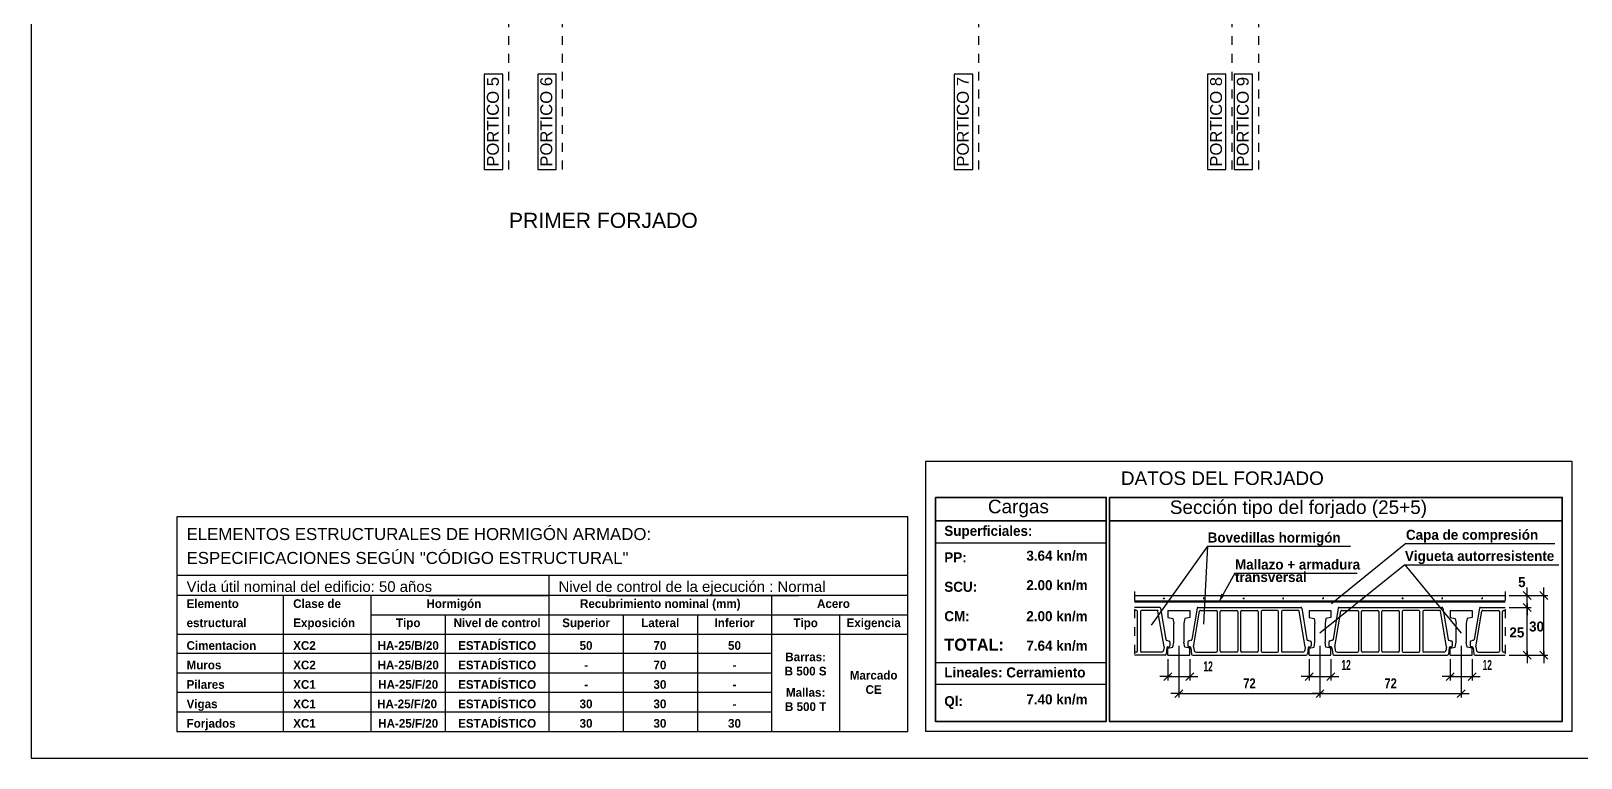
# Model space of a CAD drawing. Extents: x 2455 to 9764, y -806 to 181.
# Drawn here: x 4852.27 to 4869.68, y -500.15 to -491.98 of the extents above; entities that cross this region are included whole.
import ezdxf
from ezdxf.enums import TextEntityAlignment as Align

# ---------------------------------------------------------------- set-up
doc = ezdxf.new("R2010")
doc.units = 0
doc.header["$LTSCALE"] = 0.2
doc.header["$MEASUREMENT"] = 0
doc.linetypes.add('RAYITAS', pattern=[0.375, 0.25, -0.125])
doc.linetypes.add('TRAZO_Y_PUNTO', pattern=[1, 0.5, -0.25, 0, -0.25])
doc.layers.add('0-CYPE2', color=4, linetype='CONTINUOUS', lineweight=35)
doc.layers.add('0-CYPE3', color=5, linetype='CONTINUOUS', lineweight=50)
for name, color, linetype in [('01_cajetín', 7, 'CONTINUOUS'), ('01_textos', 7, 'CONTINUOUS'), ('01_varios', 5, 'CONTINUOUS'), ('02_ejes', 38, 'RAYITAS'), ('02_trama muros', 2, 'CONTINUOUS'), ('07-TEXTOS', 7, 'CONTINUOUS'), ('COTAS', 2, 'CONTINUOUS'), ('CYPECABECERA', 2, 'CONTINUOUS'), ('DETALLE', 2, 'CONTINUOUS'), ('FORJADO', 2, 'CONTINUOUS'), ('PILAR_REF', 3, 'CONTINUOUS'), ('WL', 7, 'CONTINUOUS')]:
    doc.layers.add(name, color=color, linetype=linetype)
doc.layers.add('01_cartela', color=6, linetype='CONTINUOUS', plot=False)
doc.styles.add('BERNARDO', font='GOTHICB.TTF')
doc.styles.add('Estilo1', font='swissel.ttf')
doc.styles.add('NIEVES2', font='sanss___.ttf')

msp = doc.modelspace()

# ---------------------------------------------------------------- linework, layer by layer
at = {"layer": '0-CYPE2'}
for p, q in [((4864.35, -497.219), (4862.43, -497.219)), ((4864.35, -499.736), (4864.35, -497.219)), ((4864.386, -497.219), (4869.472, -497.219)), ((4864.386, -499.736), (4864.386, -497.219)), ((4862.43, -497.482), (4864.35, -497.482)), ((4864.386, -497.482), (4869.472, -497.482)), ((4869.472, -499.736), (4864.386, -499.736))]:
    msp.add_line(p, q, dxfattribs=at)
for points in [[(4862.43, -497.219), (4864.35, -497.219), (4864.35, -499.736), (4862.43, -499.736)], [(4864.386, -497.219), (4869.472, -497.219), (4869.472, -499.736), (4864.386, -499.736)]]:
    msp.add_lwpolyline(points, close=True, dxfattribs=at)
at = {"layer": '0-CYPE3'}
msp.add_line((4864.667, -498.388), (4868.832, -498.388), dxfattribs=at)
at = {"layer": '01_cartela', "color": 3}
msp.add_lwpolyline([(4852.269, -478.613), (4852.269, -500.148), (4882.907, -500.148), (4882.907, -478.613)], close=True, dxfattribs=at)
at = {"layer": '01_varios'}
for p, q in [((4865.108, -498.846), (4865.108, -498.635)), ((4865.222, -498.635), (4865.222, -498.846)), ((4866.694, -498.846), (4866.694, -498.635)), ((4866.808, -498.635), (4866.808, -498.846)), ((4868.28, -498.846), (4868.28, -498.635)), ((4868.394, -498.635), (4868.394, -498.846))]:
    msp.add_line(p, q, dxfattribs=at)
at = {"layer": '02_ejes', "color": 120, "linetype": 'TRAZO_Y_PUNTO', "ltscale": 0.5}
for p, q in [((4857.639, -493.534), (4857.639, -480.348)), ((4858.239, -493.534), (4858.239, -480.348)), ((4862.919, -493.534), (4862.919, -480.348)), ((4865.764, -493.534), (4865.764, -480.348)), ((4866.064, -493.534), (4866.064, -480.348))]:
    msp.add_line(p, q, dxfattribs=at)
at = {"layer": '02_trama muros', "color": 2}
for p, q in [((4862.43, -497.728), (4864.35, -497.728)), ((4862.43, -499.073), (4864.35, -499.073)), ((4862.43, -499.319), (4864.35, -499.319))]:
    msp.add_line(p, q, dxfattribs=at)
at = {"layer": 'COTAS', "linetype": 'Continuous'}
for p, q in [((4868.877, -498.321), (4869.311, -498.321)), ((4868.877, -498.321), (4869.123, -498.321)), ((4869.123, -498.365), (4869.033, -498.276)), ((4869.078, -498.365), (4869.078, -498.231)), ((4869.078, -498.455), (4869.078, -498.321)), ((4869.078, -498.5), (4869.078, -498.343)), ((4869.311, -498.365), (4869.222, -498.276)), ((4869.267, -498.365), (4869.267, -498.231)), ((4869.267, -498.991), (4869.267, -498.321)), ((4868.877, -498.455), (4869.123, -498.455)), ((4868.877, -498.455), (4869.123, -498.455)), ((4869.123, -498.5), (4869.033, -498.41)), ((4869.123, -498.5), (4869.033, -498.41)), ((4869.078, -498.41), (4869.078, -498.544)), ((4869.078, -498.991), (4869.078, -498.455)), ((4865.165, -498.888), (4865.165, -499.469)), ((4866.751, -498.888), (4866.751, -499.469)), ((4868.337, -498.888), (4868.337, -499.469)), ((4865.042, -499.036), (4865.042, -499.278)), ((4865.288, -499.036), (4865.288, -499.278)), ((4866.628, -499.036), (4866.628, -499.278)), ((4866.874, -499.036), (4866.874, -499.278)), ((4868.215, -499.036), (4868.215, -499.278)), ((4868.46, -499.036), (4868.46, -499.278)), ((4868.877, -498.991), (4869.311, -498.991)), ((4868.877, -498.991), (4869.123, -498.991)), ((4869.123, -499.036), (4869.033, -498.946)), ((4869.078, -498.946), (4869.078, -499.08)), ((4869.311, -499.036), (4869.222, -498.946)), ((4869.267, -498.946), (4869.267, -499.08)), ((4865.087, -499.233), (4864.953, -499.233)), ((4864.998, -499.278), (4865.087, -499.189)), ((4865.042, -499.233), (4865.288, -499.233)), ((4865.243, -499.278), (4865.333, -499.189)), ((4865.243, -499.233), (4865.377, -499.233)), ((4866.673, -499.233), (4866.539, -499.233)), ((4866.584, -499.278), (4866.673, -499.189)), ((4866.628, -499.233), (4866.874, -499.233)), ((4866.829, -499.278), (4866.919, -499.189)), ((4866.829, -499.233), (4866.963, -499.233)), ((4868.259, -499.233), (4868.125, -499.233)), ((4868.17, -499.278), (4868.259, -499.189)), ((4868.215, -499.233), (4868.46, -499.233)), ((4868.416, -499.278), (4868.505, -499.189)), ((4868.416, -499.233), (4868.55, -499.233)), ((4865.21, -499.424), (4865.076, -499.424)), ((4865.12, -499.469), (4865.21, -499.38)), ((4865.165, -499.424), (4866.751, -499.424)), ((4866.796, -499.424), (4866.662, -499.424)), ((4866.707, -499.469), (4866.796, -499.38)), ((4866.707, -499.469), (4866.796, -499.38)), ((4866.707, -499.424), (4866.841, -499.424)), ((4866.751, -499.424), (4868.337, -499.424)), ((4868.293, -499.469), (4868.382, -499.38)), ((4868.293, -499.424), (4868.427, -499.424))]:
    msp.add_line(p, q, dxfattribs=at)
at = {"layer": 'CYPECABECERA', "color": 7, "linetype": 'Continuous'}
msp.add_lwpolyline([(4862.119, -497.439), (4853.909, -497.439), (4853.909, -499.848), (4862.119, -499.848)], close=True, dxfattribs=at)
at = {"layer": 'DETALLE', "color": 7}
for p, q in [((4869.584, -496.814), (4862.319, -496.814)), ((4869.584, -499.848), (4862.319, -499.848))]:
    msp.add_line(p, q, dxfattribs=at)
for points in [[(4862.319, -496.814), (4862.319, -499.848)], [(4869.584, -499.848), (4869.584, -496.814)]]:
    msp.add_lwpolyline(points, dxfattribs=at)
at = {"layer": 'FORJADO', "color": 4, "linetype": 'Continuous'}
for p, q in [((4865.489, -497.768), (4864.856, -498.653)), ((4865.489, -497.768), (4865.441, -498.642)), ((4865.489, -497.768), (4867.093, -497.768)), ((4867.717, -497.737), (4866.881, -498.414)), ((4867.717, -497.737), (4869.39, -497.737)), ((4867.705, -497.975), (4866.751, -498.745)), ((4867.705, -497.975), (4868.337, -498.745)), ((4867.705, -497.975), (4869.435, -497.975)), ((4865.796, -498.071), (4865.618, -498.388)), ((4865.796, -498.071), (4867.167, -498.071))]:
    msp.add_line(p, q, dxfattribs=at)
at = {"layer": 'FORJADO', "color": 4, "linetype": 'TRAZO_Y_PUNTO'}
for p, q in [((4864.667, -498.276), (4864.667, -499.036)), ((4868.832, -498.276), (4868.832, -499.036))]:
    msp.add_line(p, q, dxfattribs=at)
at = {"layer": 'FORJADO', "color": 5}
for p, q in [((4864.667, -498.321), (4868.832, -498.321)), ((4865.042, -498.49), (4865.042, -498.568)), ((4865.042, -498.49), (4865.288, -498.49)), ((4865.042, -498.568), (4865.098, -498.579)), ((4865.288, -498.568), (4865.232, -498.579)), ((4865.288, -498.49), (4865.288, -498.568)), ((4866.628, -498.49), (4866.628, -498.568)), ((4866.628, -498.49), (4866.874, -498.49)), ((4866.628, -498.568), (4866.684, -498.579)), ((4866.874, -498.568), (4866.818, -498.579)), ((4866.874, -498.49), (4866.874, -498.568)), ((4868.215, -498.49), (4868.215, -498.568)), ((4868.215, -498.49), (4868.46, -498.49)), ((4868.215, -498.568), (4868.27, -498.579)), ((4868.46, -498.568), (4868.404, -498.579)), ((4868.46, -498.49), (4868.46, -498.568)), ((4865.098, -498.579), (4865.108, -498.635)), ((4865.232, -498.579), (4865.222, -498.635)), ((4866.684, -498.579), (4866.694, -498.635)), ((4866.818, -498.579), (4866.808, -498.635)), ((4868.27, -498.579), (4868.28, -498.635)), ((4868.404, -498.579), (4868.394, -498.635)), ((4865.042, -498.913), (4865.098, -498.902)), ((4865.042, -498.991), (4865.042, -498.913)), ((4865.098, -498.902), (4865.108, -498.846)), ((4865.232, -498.902), (4865.222, -498.846)), ((4865.288, -498.913), (4865.232, -498.902)), ((4865.288, -498.991), (4865.288, -498.913)), ((4866.628, -498.913), (4866.684, -498.902)), ((4866.628, -498.991), (4866.628, -498.913)), ((4866.684, -498.902), (4866.694, -498.846)), ((4866.818, -498.902), (4866.808, -498.846)), ((4866.874, -498.913), (4866.818, -498.902)), ((4866.874, -498.991), (4866.874, -498.913)), ((4868.215, -498.913), (4868.27, -498.902)), ((4868.215, -498.991), (4868.215, -498.913)), ((4868.27, -498.902), (4868.28, -498.846)), ((4868.404, -498.902), (4868.394, -498.846)), ((4868.46, -498.913), (4868.404, -498.902)), ((4868.46, -498.991), (4868.46, -498.913)), ((4865.042, -498.991), (4865.288, -498.991)), ((4866.628, -498.991), (4866.874, -498.991)), ((4868.215, -498.991), (4868.46, -498.991))]:
    msp.add_line(p, q, dxfattribs=at)
at = {"layer": 'FORJADO'}
for p, q in [((4864.949, -498.455), (4864.667, -498.455)), ((4864.689, -498.488), (4864.667, -498.488)), ((4864.7, -498.948), (4864.7, -498.5)), ((4864.734, -498.5), (4864.734, -498.948)), ((4864.92, -498.488), (4864.745, -498.488)), ((4864.999, -498.899), (4864.931, -498.498)), ((4864.96, -498.464), (4865.019, -498.816)), ((4865.37, -498.464), (4865.312, -498.816)), ((4865.331, -498.899), (4865.399, -498.498)), ((4865.381, -498.455), (4866.535, -498.455)), ((4865.41, -498.488), (4865.586, -498.488)), ((4865.597, -498.5), (4865.597, -498.948)), ((4865.63, -498.948), (4865.63, -498.5)), ((4865.641, -498.488), (4865.815, -498.488)), ((4865.827, -498.5), (4865.827, -498.946)), ((4865.86, -498.946), (4865.86, -498.5)), ((4865.871, -498.488), (4866.045, -498.488)), ((4866.056, -498.5), (4866.056, -498.946)), ((4866.09, -498.5), (4866.09, -498.946)), ((4866.275, -498.488), (4866.101, -498.488)), ((4866.286, -498.946), (4866.286, -498.5)), ((4866.32, -498.5), (4866.32, -498.946)), ((4866.506, -498.488), (4866.331, -498.488)), ((4866.585, -498.899), (4866.517, -498.498)), ((4866.546, -498.464), (4866.605, -498.816)), ((4866.956, -498.464), (4866.898, -498.816)), ((4866.917, -498.899), (4866.985, -498.498)), ((4866.967, -498.455), (4868.121, -498.455)), ((4866.996, -498.488), (4867.172, -498.488)), ((4867.183, -498.5), (4867.183, -498.946)), ((4867.216, -498.946), (4867.216, -498.5)), ((4867.228, -498.488), (4867.402, -498.488)), ((4867.413, -498.5), (4867.413, -498.946)), ((4867.446, -498.946), (4867.446, -498.5)), ((4867.457, -498.488), (4867.631, -498.488)), ((4867.642, -498.5), (4867.642, -498.948)), ((4867.676, -498.5), (4867.676, -498.948)), ((4867.861, -498.488), (4867.687, -498.488)), ((4867.872, -498.946), (4867.872, -498.5)), ((4867.906, -498.5), (4867.906, -498.946)), ((4868.093, -498.488), (4867.917, -498.488)), ((4868.171, -498.899), (4868.104, -498.498)), ((4868.132, -498.464), (4868.191, -498.816)), ((4868.543, -498.464), (4868.484, -498.816)), ((4868.503, -498.899), (4868.571, -498.498)), ((4868.554, -498.455), (4868.832, -498.455)), ((4868.582, -498.488), (4868.758, -498.488)), ((4868.769, -498.5), (4868.769, -498.948)), ((4868.803, -498.948), (4868.803, -498.5)), ((4868.814, -498.488), (4868.832, -498.488)), ((4864.999, -498.899), (4864.994, -498.938)), ((4865.032, -498.909), (4865.022, -498.98)), ((4865.027, -498.825), (4865.056, -498.833)), ((4865.04, -498.9), (4865.056, -498.897)), ((4865.065, -498.843), (4865.065, -498.886)), ((4865.266, -498.843), (4865.266, -498.886)), ((4865.303, -498.825), (4865.274, -498.833)), ((4865.29, -498.9), (4865.275, -498.897)), ((4865.299, -498.909), (4865.308, -498.98)), ((4865.331, -498.899), (4865.336, -498.938)), ((4866.585, -498.899), (4866.58, -498.938)), ((4866.618, -498.909), (4866.609, -498.98)), ((4866.613, -498.825), (4866.642, -498.833)), ((4866.627, -498.9), (4866.642, -498.897)), ((4866.651, -498.843), (4866.651, -498.886)), ((4866.852, -498.843), (4866.852, -498.886)), ((4866.889, -498.825), (4866.86, -498.833)), ((4866.876, -498.9), (4866.861, -498.897)), ((4866.885, -498.909), (4866.894, -498.98)), ((4866.917, -498.899), (4866.922, -498.938)), ((4868.171, -498.899), (4868.166, -498.938)), ((4868.204, -498.909), (4868.195, -498.98)), ((4868.199, -498.825), (4868.228, -498.833)), ((4868.213, -498.9), (4868.228, -498.897)), ((4868.237, -498.843), (4868.237, -498.886)), ((4868.438, -498.843), (4868.438, -498.886)), ((4868.475, -498.825), (4868.446, -498.833)), ((4868.462, -498.9), (4868.447, -498.897)), ((4868.471, -498.909), (4868.48, -498.98)), ((4868.503, -498.899), (4868.509, -498.938)), ((4864.689, -498.958), (4864.667, -498.958)), ((4865.01, -498.991), (4864.667, -498.991)), ((4864.972, -498.958), (4864.745, -498.958)), ((4865.321, -498.991), (4866.596, -498.991)), ((4865.358, -498.958), (4865.586, -498.958)), ((4865.815, -498.958), (4865.641, -498.958)), ((4866.045, -498.958), (4865.871, -498.958)), ((4866.101, -498.958), (4866.275, -498.958)), ((4866.558, -498.958), (4866.331, -498.958)), ((4866.907, -498.991), (4868.182, -498.991)), ((4866.945, -498.958), (4867.172, -498.958)), ((4867.402, -498.958), (4867.228, -498.958)), ((4867.631, -498.958), (4867.457, -498.958)), ((4867.687, -498.958), (4867.861, -498.958)), ((4868.144, -498.958), (4867.917, -498.958)), ((4868.493, -498.991), (4868.832, -498.991)), ((4868.531, -498.958), (4868.758, -498.958)), ((4868.832, -498.958), (4868.814, -498.958))]:
    msp.add_line(p, q, dxfattribs=at)
for centre, radius, start, end in [((4864.689, -498.5), 0.0112, 360, 90), ((4864.745, -498.5), 0.0112, 90, 180), ((4864.92, -498.5), 0.0112, 8.9306, 90), ((4864.949, -498.466), 0.0112, 8.9306, 90), ((4865.381, -498.466), 0.0112, 90, 171.0694), ((4865.41, -498.5), 0.0112, 90, 171.0694), ((4865.586, -498.5), 0.0112, 0, 90), ((4865.641, -498.5), 0.0112, 90, 180), ((4865.815, -498.5), 0.0112, 0, 90), ((4865.871, -498.5), 0.0112, 90, 180), ((4866.045, -498.5), 0.0112, 0, 90), ((4866.101, -498.5), 0.0112, 90, 180), ((4866.275, -498.5), 0.0112, 0, 90), ((4866.331, -498.5), 0.0112, 90, 180), ((4866.506, -498.5), 0.0112, 8.9306, 90), ((4866.535, -498.466), 0.0112, 8.9306, 90), ((4866.967, -498.466), 0.0112, 90, 171.0694), ((4866.996, -498.5), 0.0112, 90, 171.0694), ((4867.172, -498.5), 0.0112, 0, 90), ((4867.228, -498.5), 0.0112, 90, 180), ((4867.402, -498.5), 0.0112, 0, 90), ((4867.457, -498.5), 0.0112, 90, 180), ((4867.631, -498.5), 0.0112, 0, 90), ((4867.687, -498.5), 0.0112, 90, 180), ((4867.861, -498.5), 0.0112, 0, 90), ((4867.917, -498.5), 0.0112, 90, 180), ((4868.093, -498.5), 0.0112, 8.9306, 90), ((4868.121, -498.466), 0.0112, 8.9306, 90), ((4868.554, -498.466), 0.0112, 90, 171.0694), ((4868.582, -498.5), 0.0112, 90, 171.0694), ((4868.758, -498.5), 0.0112, 0, 90), ((4868.814, -498.5), 0.0112, 90, 180), ((4865.03, -498.814), 0.0112, 188.9306, 255.9637), ((4865.043, -498.911), 0.0112, 101.3099, 172.6012), ((4865.053, -498.843), 0.0112, 360, 75.9638), ((4865.053, -498.886), 0.0112, 281.31, 360), ((4865.277, -498.843), 0.0112, 104.0362, 180), ((4865.277, -498.886), 0.0112, 180, 258.69), ((4865.288, -498.911), 0.0112, 7.3988, 78.6901), ((4865.3, -498.814), 0.0112, 284.0363, 351.0694), ((4866.616, -498.814), 0.0112, 188.9306, 255.9637), ((4866.629, -498.911), 0.0112, 101.3099, 172.6012), ((4866.64, -498.843), 0.0112, 0, 75.9638), ((4866.64, -498.886), 0.0112, 281.31, 0), ((4866.863, -498.843), 0.0112, 104.0362, 180), ((4866.863, -498.886), 0.0112, 180, 258.69), ((4866.874, -498.911), 0.0112, 7.3988, 78.6901), ((4866.887, -498.814), 0.0112, 284.0363, 351.0694), ((4868.202, -498.814), 0.0112, 188.9306, 255.9637), ((4868.215, -498.911), 0.0112, 101.3099, 172.6012), ((4868.226, -498.843), 0.0112, 0, 75.9638), ((4868.226, -498.886), 0.0112, 281.31, 0), ((4868.449, -498.843), 0.0112, 104.0362, 180), ((4868.449, -498.886), 0.0112, 180, 258.69), ((4868.46, -498.911), 0.0112, 7.3988, 78.6901), ((4868.473, -498.814), 0.0112, 284.0363, 351.0694), ((4864.689, -498.946), 0.0112, 270, 360), ((4864.745, -498.946), 0.0112, 180, 270), ((4864.972, -498.935), 0.0224, 270, 352.6011), ((4865.01, -498.978), 0.0129, 270, 352.6011), ((4865.321, -498.978), 0.0129, 187.3989, 270), ((4865.358, -498.935), 0.0224, 187.3989, 270), ((4865.586, -498.946), 0.0112, 270, 0), ((4865.641, -498.946), 0.0112, 180, 270), ((4865.815, -498.946), 0.0112, 270, 0), ((4865.871, -498.946), 0.0112, 180, 270), ((4866.045, -498.946), 0.0112, 270, 0), ((4866.101, -498.946), 0.0112, 180, 270), ((4866.275, -498.946), 0.0112, 270, 0), ((4866.331, -498.946), 0.0112, 180, 270), ((4866.558, -498.935), 0.0224, 270, 352.6011), ((4866.596, -498.978), 0.0129, 270, 352.6011), ((4866.907, -498.978), 0.0129, 187.3989, 270), ((4866.945, -498.935), 0.0224, 187.3989, 270), ((4867.172, -498.946), 0.0112, 270, 0), ((4867.228, -498.946), 0.0112, 180, 270), ((4867.402, -498.946), 0.0112, 270, 0), ((4867.457, -498.946), 0.0112, 180, 270), ((4867.631, -498.946), 0.0112, 270, 0), ((4867.687, -498.946), 0.0112, 180, 270), ((4867.861, -498.946), 0.0112, 270, 0), ((4867.917, -498.946), 0.0112, 180, 270), ((4868.144, -498.935), 0.0224, 270, 352.6011), ((4868.182, -498.978), 0.0129, 270, 352.6011), ((4868.493, -498.978), 0.0129, 187.3989, 270), ((4868.531, -498.935), 0.0224, 187.3989, 270), ((4868.758, -498.946), 0.0112, 270, 0), ((4868.814, -498.946), 0.0112, 180, 270)]:
    msp.add_arc(centre, radius, start, end, dxfattribs=at)
at = {"layer": 'FORJADO', "color": 1, "linetype": 'Continuous'}
for points in [[(4864.985, -498.353), (4864.991, -498.359), (4864.991, -498.347)], [(4864.985, -498.359), (4864.991, -498.359), (4864.985, -498.353)], [(4864.991, -498.347), (4864.991, -498.359), (4864.997, -498.347)], [(4864.991, -498.359), (4865.004, -498.365), (4864.997, -498.347)], [(4865.004, -498.365), (4864.991, -498.359), (4864.991, -498.365)], [(4865.004, -498.347), (4864.997, -498.347), (4865.004, -498.365)], [(4865.01, -498.359), (4865.01, -498.347), (4865.004, -498.347)], [(4865.004, -498.365), (4865.01, -498.359), (4865.004, -498.347)], [(4865.435, -498.365), (4865.454, -498.365), (4865.447, -498.347)], [(4865.435, -498.365), (4865.447, -498.347), (4865.441, -498.347)], [(4865.441, -498.347), (4865.435, -498.347), (4865.435, -498.365)], [(4865.447, -498.34), (4865.441, -498.34), (4865.447, -498.347)], [(4865.441, -498.34), (4865.441, -498.347), (4865.447, -498.347)], [(4865.454, -498.347), (4865.447, -498.347), (4865.454, -498.365)], [(4865.878, -498.353), (4865.878, -498.359), (4865.885, -498.353)], [(4865.878, -498.359), (4865.885, -498.359), (4865.885, -498.353)], [(4865.885, -498.353), (4865.897, -498.365), (4865.891, -498.347)], [(4865.885, -498.347), (4865.885, -498.353), (4865.891, -498.347)], [(4865.885, -498.359), (4865.897, -498.365), (4865.885, -498.353)], [(4865.897, -498.365), (4865.885, -498.359), (4865.885, -498.365)], [(4865.891, -498.347), (4865.897, -498.365), (4865.897, -498.347)], [(4865.903, -498.359), (4865.903, -498.347), (4865.897, -498.347)], [(4865.897, -498.365), (4865.903, -498.359), (4865.897, -498.347)], [(4866.328, -498.365), (4866.347, -498.365), (4866.341, -498.347)], [(4866.328, -498.365), (4866.341, -498.347), (4866.335, -498.347)], [(4866.335, -498.347), (4866.328, -498.347), (4866.328, -498.365)], [(4866.341, -498.34), (4866.335, -498.34), (4866.341, -498.347)], [(4866.335, -498.34), (4866.335, -498.347), (4866.341, -498.347)], [(4866.347, -498.347), (4866.341, -498.347), (4866.347, -498.365)], [(4866.772, -498.359), (4866.778, -498.359), (4866.778, -498.353)], [(4866.772, -498.353), (4866.772, -498.359), (4866.778, -498.353)], [(4866.778, -498.353), (4866.791, -498.365), (4866.784, -498.347)], [(4866.778, -498.347), (4866.778, -498.353), (4866.784, -498.347)], [(4866.778, -498.359), (4866.791, -498.365), (4866.778, -498.353)], [(4866.791, -498.365), (4866.778, -498.359), (4866.778, -498.365)], [(4866.791, -498.34), (4866.784, -498.34), (4866.791, -498.347)], [(4866.784, -498.34), (4866.784, -498.347), (4866.791, -498.347)], [(4866.784, -498.347), (4866.791, -498.365), (4866.791, -498.347)], [(4866.797, -498.359), (4866.797, -498.347), (4866.791, -498.347)], [(4866.791, -498.365), (4866.797, -498.359), (4866.791, -498.347)], [(4867.222, -498.365), (4867.241, -498.365), (4867.234, -498.347)], [(4867.222, -498.365), (4867.234, -498.347), (4867.228, -498.347)], [(4867.228, -498.347), (4867.222, -498.347), (4867.222, -498.365)], [(4867.234, -498.34), (4867.228, -498.34), (4867.234, -498.347)], [(4867.228, -498.34), (4867.228, -498.347), (4867.234, -498.347)], [(4867.241, -498.347), (4867.234, -498.347), (4867.241, -498.365)], [(4867.666, -498.359), (4867.672, -498.359), (4867.672, -498.353)], [(4867.666, -498.353), (4867.666, -498.359), (4867.672, -498.353)], [(4867.672, -498.353), (4867.684, -498.365), (4867.678, -498.347)], [(4867.672, -498.347), (4867.672, -498.353), (4867.678, -498.347)], [(4867.672, -498.359), (4867.684, -498.365), (4867.672, -498.353)], [(4867.684, -498.365), (4867.672, -498.359), (4867.672, -498.365)], [(4867.684, -498.34), (4867.678, -498.34), (4867.684, -498.347)], [(4867.678, -498.34), (4867.678, -498.347), (4867.684, -498.347)], [(4867.678, -498.347), (4867.684, -498.365), (4867.684, -498.347)], [(4867.691, -498.359), (4867.691, -498.347), (4867.684, -498.347)], [(4867.684, -498.365), (4867.691, -498.359), (4867.684, -498.347)], [(4868.115, -498.365), (4868.134, -498.365), (4868.128, -498.347)], [(4868.115, -498.365), (4868.128, -498.347), (4868.122, -498.347)], [(4868.122, -498.347), (4868.115, -498.347), (4868.115, -498.365)], [(4868.128, -498.34), (4868.122, -498.34), (4868.128, -498.347)], [(4868.122, -498.34), (4868.122, -498.347), (4868.128, -498.347)], [(4868.134, -498.347), (4868.128, -498.347), (4868.134, -498.365)], [(4868.559, -498.359), (4868.565, -498.359), (4868.565, -498.353)], [(4868.559, -498.353), (4868.559, -498.359), (4868.565, -498.353)], [(4868.565, -498.353), (4868.578, -498.365), (4868.572, -498.347)], [(4868.565, -498.347), (4868.565, -498.353), (4868.572, -498.347)], [(4868.565, -498.359), (4868.578, -498.365), (4868.565, -498.353)], [(4868.578, -498.365), (4868.565, -498.359), (4868.565, -498.365)], [(4868.578, -498.34), (4868.572, -498.34), (4868.578, -498.347)], [(4868.572, -498.34), (4868.572, -498.347), (4868.578, -498.347)], [(4868.572, -498.347), (4868.578, -498.365), (4868.578, -498.347)], [(4868.584, -498.359), (4868.584, -498.347), (4868.578, -498.347)], [(4868.578, -498.365), (4868.584, -498.359), (4868.578, -498.347)]]:
    msp.add_solid(points, dxfattribs=at)
at = {"layer": 'FORJADO', "color": 4, "linetype": 'Continuous'}
msp.add_solid([(4865.642, -498.299), (4865.618, -498.388), (4865.681, -498.321), (4865.618, -498.388)], dxfattribs=at)
at = {"layer": 'PILAR_REF'}
for points in [[(4857.569, -493.534), (4857.569, -492.461), (4857.362, -492.461), (4857.362, -493.534)], [(4858.169, -493.534), (4858.169, -492.461), (4857.962, -492.461), (4857.962, -493.534)], [(4862.849, -493.534), (4862.849, -492.461), (4862.642, -492.461), (4862.642, -493.534)], [(4865.694, -493.534), (4865.694, -492.461), (4865.487, -492.461), (4865.487, -493.534)], [(4865.994, -493.534), (4865.994, -492.461), (4865.787, -492.461), (4865.787, -493.534)]]:
    msp.add_lwpolyline(points, close=True, dxfattribs=at)
at = {"layer": 'WL', "color": 5, "linetype": 'Continuous'}
for p, q in [((4853.909, -498.092), (4862.119, -498.092)), ((4858.088, -498.092), (4858.088, -498.322))]:
    msp.add_line(p, q, dxfattribs=at)
at = {"layer": 'WL', "color": 2, "linetype": 'Continuous'}
for p, q in [((4862.119, -498.322), (4853.909, -498.322)), ((4855.107, -499.848), (4855.107, -498.322)), ((4856.09, -499.848), (4856.09, -498.322)), ((4856.738, -498.322), (4858.088, -498.322)), ((4858.088, -498.322), (4858.088, -499.848)), ((4858.736, -498.322), (4860.086, -498.322)), ((4859.248, -498.322), (4860.896, -498.322)), ((4860.59, -498.322), (4860.59, -499.848)), ((4856.09, -498.538), (4858.088, -498.538)), ((4856.924, -498.538), (4856.924, -499.848)), ((4858.088, -498.538), (4860.59, -498.538)), ((4858.922, -498.538), (4858.922, -499.848)), ((4859.756, -498.538), (4859.756, -499.848)), ((4860.59, -498.538), (4862.119, -498.538)), ((4861.354, -498.538), (4861.354, -499.848)), ((4853.909, -498.754), (4862.119, -498.754)), ((4860.59, -498.973), (4853.909, -498.973)), ((4853.909, -499.192), (4860.59, -499.192)), ((4860.59, -499.41), (4853.909, -499.41)), ((4853.909, -499.629), (4855.394, -499.629)), ((4853.909, -499.629), (4860.59, -499.629)), ((4858.303, -499.629), (4859.248, -499.629))]:
    msp.add_line(p, q, dxfattribs=at)

# ---------------------------------------------------------------- texts
at = {"layer": '01_cajetín', "color": 5, "style": 'Estilo1'}
msp.add_text('DATOS DEL FORJADO', height=0.15221, dxfattribs=at).set_placement((4865.654, -497.079), align=Align.CENTER)
for s, height, p in [('Cargas', 0.1522, (4863.02, -497.397)), ('Sección tipo del forjado (25+5)', 0.15221, (4865.064, -497.405))]:
    msp.add_text(s, height=height, dxfattribs=at).set_placement(p)
at = {"layer": '01_textos', "color": 5, "style": 'Estilo1'}
msp.add_text('PRIMER FORJADO', height=0.16973, dxfattribs=at).set_placement((4857.639, -494.19, 0))
at = {"layer": '07-TEXTOS', "color": 5, "style": 'BERNARDO'}
for s, height, p in [('Superficiales: ', 0.11293, (4862.53, -497.651)), ('Bovedillas hormigón', 0.11293, (4865.489, -497.726)), ('Capa de compresión ', 0.11293, (4867.717, -497.695)), ('PP: ', 0.1129, (4862.53, -497.949)), ('3.64 kn/m', 0.1129, (4863.452, -497.93)), ('Vigueta autorresistente', 0.11293, (4867.705, -497.933)), ('transversal', 0.11293, (4865.796, -498.17)), ('Mallazo + armadura ', 0.11293, (4865.796, -498.029)), ('SCU: ', 0.1129, (4862.53, -498.28)), ('2.00 kn/m', 0.1129, (4863.452, -498.261)), ('CM: ', 0.1129, (4862.53, -498.61)), ('2.00 kn/m', 0.1129, (4863.452, -498.61)), ('Lineales: Cerramiento', 0.11293, (4862.53, -499.242)), ('Ql: ', 0.1129, (4862.53, -499.565)), ('7.40 kn/m', 0.1129, (4863.452, -499.545))]:
    msp.add_text(s, height=height, dxfattribs=at).set_placement(p)
for s, height, p in [('5', 0.113, (4869.019, -498.227)), ('25', 0.1129, (4868.963, -498.793)), ('30', 0.1129, (4869.184, -498.726))]:
    msp.add_text(s, height=height, dxfattribs=at).set_placement(p, align=Align.CENTER)
at = {"layer": '07-TEXTOS', "color": 1, "style": 'BERNARDO'}
for s, height, p in [('TOTAL:', 0.1369, (4862.53, -498.942)), ('7.64 kn/m', 0.1129, (4863.452, -498.942))]:
    msp.add_text(s, height=height, dxfattribs=at).set_placement(p)
at = {"layer": '07-TEXTOS', "color": 5, "style": 'BERNARDO'}
for s, width, p, p2 in [('12', 0.593579, (4865.442, -499.174), (4865.547, -499.174)), ('12', 0.593579, (4866.992, -499.159), (4867.096, -499.159)), ('12', 0.593933, (4868.578, -499.159), (4868.682, -499.159)), ('72', 0.791556, (4865.889, -499.365), (4866.028, -499.365)), ('72', 0.791556, (4867.475, -499.365), (4867.614, -499.365))]:
    msp.add_text(s, height=0.1129, dxfattribs=dict(at, width=width)).set_placement(p, p2, align=Align.FIT)
at = {"layer": 'PILAR_REF', "color": 7, "linetype": 'Continuous', "style": 'NIEVES2'}
for s, p in [('PORTICO 5', (4857.525, -493.502)), ('PORTICO 6', (4858.125, -493.502)), ('PORTICO 7', (4862.805, -493.502)), ('PORTICO 8', (4865.65, -493.502)), ('PORTICO 9', (4865.95, -493.502))]:
    msp.add_text(s, height=0.134, rotation=90, dxfattribs=at).set_placement(p)
at = {"layer": 'WL', "color": 5, "linetype": 'Continuous', "style": 'Estilo1'}
for s, height, p in [('ELEMENTOS ESTRUCTURALES DE HORMIGÓN ARMADO:', 0.13503, (4854.017, -497.698)), ('ESPECIFICACIONES SEGÚN "CÓDIGO ESTRUCTURAL"', 0.13503, (4854.017, -497.967)), ('Vida útil nominal del edificio: 50 años  ', 0.12, (4854.017, -498.281)), ('Nivel de control de la ejecución : Normal', 0.12, (4858.196, -498.281))]:
    msp.add_text(s, height=height, dxfattribs=at).set_placement(p)
at = {"layer": 'WL', "color": 7, "linetype": 'Continuous', "style": 'BERNARDO'}
for s, p in [('Elemento', (4854.017, -498.461)), ('Clase de ', (4855.215, -498.461)), ('estructural', (4854.017, -498.677)), ('Exposición', (4855.215, -498.677)), ('Cimentacion', (4854.017, -498.932)), ('XC2', (4855.215, -498.932)), ('Muros', (4854.017, -499.151)), ('XC2', (4855.215, -499.151)), ('Pilares ', (4854.017, -499.37)), ('XC1', (4855.215, -499.37)), ('Vigas', (4854.017, -499.588)), ('XC1', (4855.215, -499.588)), ('Forjados', (4854.017, -499.807)), ('XC1', (4855.215, -499.807))]:
    msp.add_text(s, height=0.0975, dxfattribs=at).set_placement(p)
for s, p in [('Hormigón', (4857.02, -498.461)), ('Recubrimiento nominal (mm)', (4859.339, -498.461)), ('Acero', (4861.285, -498.461)), ('Tipo', (4856.507, -498.677)), ('Nivel de control', (4857.506, -498.677)), ('Superior', (4858.505, -498.677)), ('Lateral', (4859.339, -498.677)), ('Inferior', (4860.173, -498.677)), ('Tipo', (4860.972, -498.677)), ('Exigencia', (4861.736, -498.677)), ('HA-25/B/20', (4856.507, -498.932)), ('ESTADÍSTICO', (4857.506, -498.932)), ('50', (4858.505, -498.932)), ('70', (4859.335, -498.932)), ('50', (4860.173, -498.932)), ('HA-25/B/20', (4856.507, -499.151)), ('ESTADÍSTICO', (4857.506, -499.151)), ('70', (4859.335, -499.151)), ('Barras:', (4860.972, -499.06)), ('HA-25/F/20', (4856.507, -499.37)), ('ESTADÍSTICO', (4857.506, -499.37)), ('-', (4858.505, -499.151)), ('30', (4859.335, -499.37)), ('-', (4860.173, -499.151)), ('B 500 S', (4860.972, -499.22)), ('Marcado', (4861.736, -499.266)), ('-', (4858.505, -499.37)), ('-', (4860.173, -499.37)), ('Mallas:', (4860.972, -499.459)), ('CE', (4861.736, -499.427)), ('HA-25/F/20', (4856.494, -499.588)), ('ESTADÍSTICO', (4857.506, -499.588)), ('30', (4858.505, -499.588)), ('30', (4859.335, -499.588)), ('-', (4860.173, -499.588)), ('B 500 T', (4860.972, -499.619)), ('HA-25/F/20', (4856.507, -499.807)), ('ESTADÍSTICO', (4857.506, -499.807)), ('30', (4858.505, -499.807)), ('30', (4859.335, -499.807)), ('30', (4860.173, -499.807))]:
    msp.add_text(s, height=0.0975, dxfattribs=at).set_placement(p, align=Align.CENTER)

doc.saveas('drawing.dxf')
